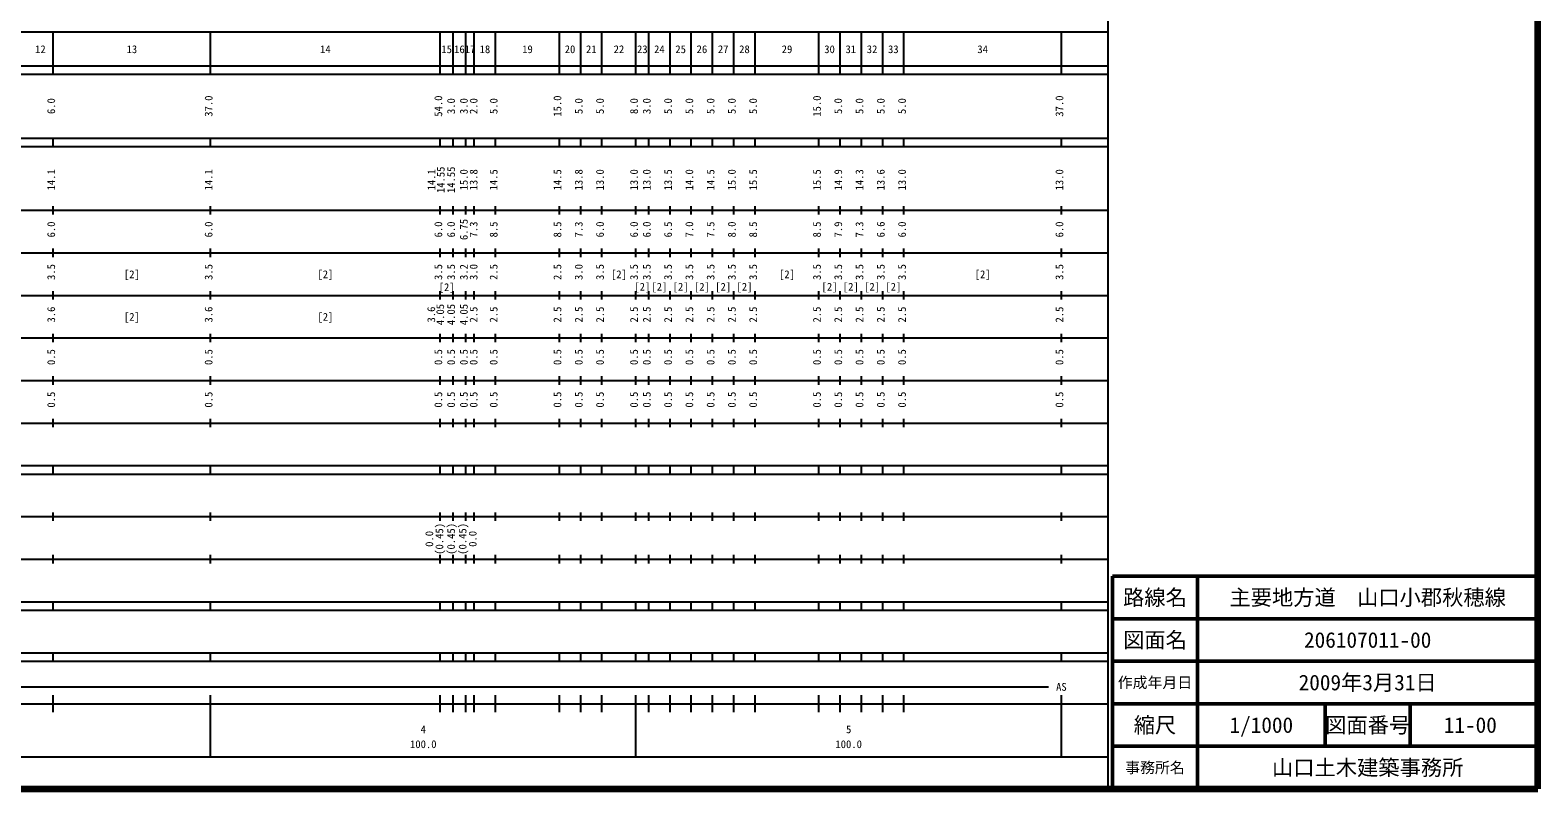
# Model space of a CAD drawing. Units: millimetres on the paper, enlarged 1000 times. Extents: x 40000 to 680000, y 20000 to 380000.
# Drawn here: x 325593 to 680000, y 20000 to 198357 of the extents above; entities that cross this region are included whole.
import ezdxf
from ezdxf.enums import TextEntityAlignment as Align

# ---------------------------------------------------------------- set-up
doc = ezdxf.new("R2010")
doc.units = ezdxf.units.MM
doc.header["$LTSCALE"] = 1000
for name, color, linetype, lineweight in [('M-TTL', 2, 'Continuous', 140), ('M-TTL-BAND', 7, 'Continuous', 25), ('M-TTL-FRAM', 2, 'Continuous', 50), ('M-TTL-LINE', 7, 'Continuous', 50)]:
    doc.layers.add(name, color=color, linetype=linetype, lineweight=lineweight)
doc.layers.add('M-TTL-TXT', color=7, linetype='Continuous')
doc.styles.add('ＭＳ ゴシック', font='')
doc.styles.get('ＭＳ ゴシック').set_extended_font_data('MS Gothic')

msp = doc.modelspace()

# ---------------------------------------------------------------- linework, layer by layer
at = {"layer": 'M-TTL'}
for p, q in [((680000, 20000), (680000, 380000)), ((40000, 20000), (680000, 20000))]:
    msp.add_line(p, q, dxfattribs=at)
at = {"layer": 'M-TTL-BAND'}
for p, q in [((579000, 20000), (579000, 370000)), ((68000, 198000), (579000, 198000)), ((331000, 188000), (331000, 198000)), ((368000, 188000), (368000, 198000)), ((422000, 188000), (422000, 198000)), ((425000, 188000), (425000, 198000)), ((428000, 188000), (428000, 198000)), ((430000, 188000), (430000, 198000)), ((435000, 188000), (435000, 198000)), ((450000, 188000), (450000, 198000)), ((455000, 188000), (455000, 198000)), ((460000, 188000), (460000, 198000)), ((468000, 188000), (468000, 198000)), ((471000, 188000), (471000, 198000)), ((476000, 188000), (476000, 198000)), ((481000, 188000), (481000, 198000)), ((486000, 188000), (486000, 198000)), ((491000, 188000), (491000, 198000)), ((496000, 188000), (496000, 198000)), ((511000, 188000), (511000, 198000)), ((516000, 188000), (516000, 198000)), ((521000, 188000), (521000, 198000)), ((526000, 188000), (526000, 198000)), ((531000, 188000), (531000, 198000)), ((568000, 188000), (568000, 198000)), ((40000, 190000), (579000, 190000)), ((40000, 188000), (579000, 188000)), ((40000, 173000), (579000, 173000)), ((40000, 171000), (579000, 171000)), ((331000, 171000), (331000, 173000)), ((368000, 171000), (368000, 173000)), ((422000, 171000), (422000, 173000)), ((425000, 171000), (425000, 173000)), ((428000, 171000), (428000, 173000)), ((430000, 171000), (430000, 173000)), ((435000, 171000), (435000, 173000)), ((450000, 171000), (450000, 173000)), ((455000, 171000), (455000, 173000)), ((460000, 171000), (460000, 173000)), ((468000, 171000), (468000, 173000)), ((471000, 171000), (471000, 173000)), ((476000, 171000), (476000, 173000)), ((481000, 171000), (481000, 173000)), ((486000, 171000), (486000, 173000)), ((491000, 171000), (491000, 173000)), ((496000, 171000), (496000, 173000)), ((511000, 171000), (511000, 173000)), ((516000, 171000), (516000, 173000)), ((521000, 171000), (521000, 173000)), ((526000, 171000), (526000, 173000)), ((531000, 171000), (531000, 173000)), ((568000, 171000), (568000, 173000)), ((40000, 156000), (579000, 156000)), ((331000, 155000), (331000, 157000)), ((368000, 155000), (368000, 157000)), ((422000, 155000), (422000, 157000)), ((425000, 155000), (425000, 157000)), ((428000, 155000), (428000, 157000)), ((430000, 155000), (430000, 157000)), ((435000, 155000), (435000, 157000)), ((450000, 155000), (450000, 157000)), ((455000, 155000), (455000, 157000)), ((460000, 155000), (460000, 157000)), ((468000, 155000), (468000, 157000)), ((471000, 155000), (471000, 157000)), ((476000, 155000), (476000, 157000)), ((481000, 155000), (481000, 157000)), ((486000, 155000), (486000, 157000)), ((491000, 155000), (491000, 157000)), ((496000, 155000), (496000, 157000)), ((511000, 155000), (511000, 157000)), ((516000, 155000), (516000, 157000)), ((521000, 155000), (521000, 157000)), ((526000, 155000), (526000, 157000)), ((531000, 155000), (531000, 157000)), ((568000, 155000), (568000, 157000)), ((46000, 146000), (579000, 146000)), ((331000, 145000), (331000, 147000)), ((368000, 145000), (368000, 147000)), ((422000, 145000), (422000, 147000)), ((425000, 145000), (425000, 147000)), ((428000, 145000), (428000, 147000)), ((430000, 145000), (430000, 147000)), ((435000, 145000), (435000, 147000)), ((450000, 145000), (450000, 147000)), ((455000, 145000), (455000, 147000)), ((460000, 145000), (460000, 147000)), ((468000, 145000), (468000, 147000)), ((471000, 145000), (471000, 147000)), ((476000, 145000), (476000, 147000)), ((481000, 145000), (481000, 147000)), ((486000, 145000), (486000, 147000)), ((491000, 145000), (491000, 147000)), ((496000, 145000), (496000, 147000)), ((511000, 145000), (511000, 147000)), ((516000, 145000), (516000, 147000)), ((521000, 145000), (521000, 147000)), ((526000, 145000), (526000, 147000)), ((531000, 145000), (531000, 147000)), ((568000, 145000), (568000, 147000)), ((52000, 136000), (579000, 136000)), ((331000, 135000), (331000, 137000)), ((368000, 135000), (368000, 137000)), ((422000, 135000), (422000, 137000)), ((425000, 135000), (425000, 137000)), ((428000, 135000), (428000, 137000)), ((430000, 135000), (430000, 137000)), ((435000, 135000), (435000, 137000)), ((450000, 135000), (450000, 137000)), ((455000, 135000), (455000, 137000)), ((460000, 135000), (460000, 137000)), ((468000, 135000), (468000, 137000)), ((471000, 135000), (471000, 137000)), ((476000, 135000), (476000, 137000)), ((481000, 135000), (481000, 137000)), ((486000, 135000), (486000, 137000)), ((491000, 135000), (491000, 137000)), ((496000, 135000), (496000, 137000)), ((511000, 135000), (511000, 137000)), ((516000, 135000), (516000, 137000)), ((521000, 135000), (521000, 137000)), ((526000, 135000), (526000, 137000)), ((531000, 135000), (531000, 137000)), ((568000, 135000), (568000, 137000)), ((46000, 126000), (579000, 126000)), ((331000, 125000), (331000, 127000)), ((368000, 125000), (368000, 127000)), ((422000, 125000), (422000, 127000)), ((425000, 125000), (425000, 127000)), ((428000, 125000), (428000, 127000)), ((430000, 125000), (430000, 127000)), ((435000, 125000), (435000, 127000)), ((450000, 125000), (450000, 127000)), ((455000, 125000), (455000, 127000)), ((460000, 125000), (460000, 127000)), ((468000, 125000), (468000, 127000)), ((471000, 125000), (471000, 127000)), ((476000, 125000), (476000, 127000)), ((481000, 125000), (481000, 127000)), ((486000, 125000), (486000, 127000)), ((491000, 125000), (491000, 127000)), ((496000, 125000), (496000, 127000)), ((511000, 125000), (511000, 127000)), ((516000, 125000), (516000, 127000)), ((521000, 125000), (521000, 127000)), ((526000, 125000), (526000, 127000)), ((531000, 125000), (531000, 127000)), ((568000, 125000), (568000, 127000)), ((331000, 115000), (331000, 117000)), ((368000, 115000), (368000, 117000)), ((422000, 115000), (422000, 117000)), ((425000, 115000), (425000, 117000)), ((428000, 115000), (428000, 117000)), ((430000, 115000), (430000, 117000)), ((435000, 115000), (435000, 117000)), ((450000, 115000), (450000, 117000)), ((455000, 115000), (455000, 117000)), ((460000, 115000), (460000, 117000)), ((468000, 115000), (468000, 117000)), ((471000, 115000), (471000, 117000)), ((476000, 115000), (476000, 117000)), ((481000, 115000), (481000, 117000)), ((486000, 115000), (486000, 117000)), ((491000, 115000), (491000, 117000)), ((496000, 115000), (496000, 117000)), ((511000, 115000), (511000, 117000)), ((516000, 115000), (516000, 117000)), ((521000, 115000), (521000, 117000)), ((526000, 115000), (526000, 117000)), ((531000, 115000), (531000, 117000)), ((568000, 115000), (568000, 117000)), ((52000, 116000), (579000, 116000)), ((331000, 105000), (331000, 107000)), ((368000, 105000), (368000, 107000)), ((422000, 105000), (422000, 107000)), ((425000, 105000), (425000, 107000)), ((428000, 105000), (428000, 107000)), ((430000, 105000), (430000, 107000)), ((435000, 105000), (435000, 107000)), ((450000, 105000), (450000, 107000)), ((455000, 105000), (455000, 107000)), ((460000, 105000), (460000, 107000)), ((468000, 105000), (468000, 107000)), ((471000, 105000), (471000, 107000)), ((476000, 105000), (476000, 107000)), ((481000, 105000), (481000, 107000)), ((486000, 105000), (486000, 107000)), ((491000, 105000), (491000, 107000)), ((496000, 105000), (496000, 107000)), ((511000, 105000), (511000, 107000)), ((516000, 105000), (516000, 107000)), ((521000, 105000), (521000, 107000)), ((526000, 105000), (526000, 107000)), ((531000, 105000), (531000, 107000)), ((568000, 105000), (568000, 107000)), ((46000, 106000), (579000, 106000)), ((40000, 96000), (579000, 96000)), ((331000, 94000), (331000, 96000)), ((368000, 94000), (368000, 96000)), ((422000, 94000), (422000, 96000)), ((425000, 94000), (425000, 96000)), ((428000, 94000), (428000, 96000)), ((430000, 94000), (430000, 96000)), ((435000, 94000), (435000, 96000)), ((450000, 94000), (450000, 96000)), ((455000, 94000), (455000, 96000)), ((460000, 94000), (460000, 96000)), ((468000, 94000), (468000, 96000)), ((471000, 94000), (471000, 96000)), ((476000, 94000), (476000, 96000)), ((481000, 94000), (481000, 96000)), ((486000, 94000), (486000, 96000)), ((491000, 94000), (491000, 96000)), ((496000, 94000), (496000, 96000)), ((511000, 94000), (511000, 96000)), ((516000, 94000), (516000, 96000)), ((521000, 94000), (521000, 96000)), ((526000, 94000), (526000, 96000)), ((531000, 94000), (531000, 96000)), ((568000, 94000), (568000, 96000)), ((40000, 94000), (579000, 94000)), ((49000, 84000), (579000, 84000)), ((331000, 83000), (331000, 85000)), ((368000, 83000), (368000, 85000)), ((422000, 83000), (422000, 85000)), ((425000, 83000), (425000, 85000)), ((428000, 83000), (428000, 85000)), ((430000, 83000), (430000, 85000)), ((435000, 83000), (435000, 85000)), ((450000, 83000), (450000, 85000)), ((455000, 83000), (455000, 85000)), ((460000, 83000), (460000, 85000)), ((468000, 83000), (468000, 85000)), ((471000, 83000), (471000, 85000)), ((476000, 83000), (476000, 85000)), ((481000, 83000), (481000, 85000)), ((486000, 83000), (486000, 85000)), ((491000, 83000), (491000, 85000)), ((496000, 83000), (496000, 85000)), ((511000, 83000), (511000, 85000)), ((516000, 83000), (516000, 85000)), ((521000, 83000), (521000, 85000)), ((526000, 83000), (526000, 85000)), ((531000, 83000), (531000, 85000)), ((568000, 83000), (568000, 85000)), ((331000, 73000), (331000, 75000)), ((368000, 73000), (368000, 75000)), ((422000, 73000), (422000, 75000)), ((425000, 73000), (425000, 75000)), ((428000, 73000), (428000, 75000)), ((430000, 73000), (430000, 75000)), ((435000, 73000), (435000, 75000)), ((450000, 73000), (450000, 75000)), ((455000, 73000), (455000, 75000)), ((460000, 73000), (460000, 75000)), ((468000, 73000), (468000, 75000)), ((471000, 73000), (471000, 75000)), ((476000, 73000), (476000, 75000)), ((481000, 73000), (481000, 75000)), ((486000, 73000), (486000, 75000)), ((491000, 73000), (491000, 75000)), ((496000, 73000), (496000, 75000)), ((511000, 73000), (511000, 75000)), ((516000, 73000), (516000, 75000)), ((521000, 73000), (521000, 75000)), ((526000, 73000), (526000, 75000)), ((531000, 73000), (531000, 75000)), ((568000, 73000), (568000, 75000)), ((40000, 74000), (579000, 74000)), ((40000, 64000), (579000, 64000)), ((331000, 62000), (331000, 64000)), ((368000, 62000), (368000, 64000)), ((422000, 62000), (422000, 64000)), ((425000, 62000), (425000, 64000)), ((428000, 62000), (428000, 64000)), ((430000, 62000), (430000, 64000)), ((435000, 62000), (435000, 64000)), ((450000, 62000), (450000, 64000)), ((455000, 62000), (455000, 64000)), ((460000, 62000), (460000, 64000)), ((468000, 62000), (468000, 64000)), ((471000, 62000), (471000, 64000)), ((476000, 62000), (476000, 64000)), ((481000, 62000), (481000, 64000)), ((486000, 62000), (486000, 64000)), ((491000, 62000), (491000, 64000)), ((496000, 62000), (496000, 64000)), ((511000, 62000), (511000, 64000)), ((516000, 62000), (516000, 64000)), ((521000, 62000), (521000, 64000)), ((526000, 62000), (526000, 64000)), ((531000, 62000), (531000, 64000)), ((568000, 62000), (568000, 64000)), ((40000, 62000), (579000, 62000)), ((40000, 52000), (579000, 52000)), ((40000, 50000), (579000, 50000)), ((331000, 50000), (331000, 52000)), ((368000, 50000), (368000, 52000)), ((422000, 50000), (422000, 52000)), ((425000, 50000), (425000, 52000)), ((428000, 50000), (428000, 52000)), ((430000, 50000), (430000, 52000)), ((435000, 50000), (435000, 52000)), ((450000, 50000), (450000, 52000)), ((455000, 50000), (455000, 52000)), ((460000, 50000), (460000, 52000)), ((468000, 50000), (468000, 52000)), ((471000, 50000), (471000, 52000)), ((476000, 50000), (476000, 52000)), ((481000, 50000), (481000, 52000)), ((486000, 50000), (486000, 52000)), ((491000, 50000), (491000, 52000)), ((496000, 50000), (496000, 52000)), ((511000, 50000), (511000, 52000)), ((516000, 50000), (516000, 52000)), ((521000, 50000), (521000, 52000)), ((526000, 50000), (526000, 52000)), ((531000, 50000), (531000, 52000)), ((568000, 50000), (568000, 52000)), ((71000, 44000), (565000, 44000)), ((40000, 40000), (579000, 40000)), ((331000, 38000), (331000, 42000)), ((368000, 27500), (368000, 42000)), ((422000, 38000), (422000, 42000)), ((425000, 38000), (425000, 42000)), ((428000, 38000), (428000, 42000)), ((430000, 38000), (430000, 42000)), ((435000, 38000), (435000, 42000)), ((450000, 38000), (450000, 42000)), ((455000, 38000), (455000, 42000)), ((460000, 38000), (460000, 42000)), ((468000, 27500), (468000, 42000)), ((471000, 38000), (471000, 42000)), ((476000, 38000), (476000, 42000)), ((481000, 38000), (481000, 42000)), ((486000, 38000), (486000, 42000)), ((491000, 38000), (491000, 42000)), ((496000, 38000), (496000, 42000)), ((511000, 38000), (511000, 42000)), ((516000, 38000), (516000, 42000)), ((521000, 38000), (521000, 42000)), ((526000, 38000), (526000, 42000)), ((531000, 38000), (531000, 42000)), ((568000, 27500), (568000, 42000)), ((68000, 27500), (579000, 27500))]:
    msp.add_line(p, q, dxfattribs=at)
at = {"layer": 'M-TTL-FRAM'}
for p, q in [((680000, 70000), (580000, 70000)), ((580000, 70000), (580000, 20000))]:
    msp.add_line(p, q, dxfattribs=at)
at = {"layer": 'M-TTL-LINE'}
for p, q in [((600000, 70000), (600000, 20000)), ((680000, 60000), (580000, 60000)), ((680000, 50000), (580000, 50000)), ((680000, 40000), (580000, 40000)), ((630000, 40000), (630000, 30000)), ((650000, 40000), (650000, 30000)), ((680000, 30000), (580000, 30000))]:
    msp.add_line(p, q, dxfattribs=at)

# ---------------------------------------------------------------- texts
at = {"layer": 'M-TTL-BAND', "style": 'ＭＳ ゴシック'}
for s, p in [('12', (328000, 192405)), ('13', (349500, 192405)), ('14', (395000, 192405)), ('15', (423500, 192405)), ('16', (426500, 192405)), ('17', (429000, 192405)), ('18', (432500, 192405)), ('19', (442500, 192405)), ('20', (452500, 192405)), ('21', (457500, 192405)), ('22', (464000, 192405)), ('23', (469500, 192405)), ('24', (473500, 192405)), ('25', (478500, 192405)), ('26', (483500, 192405)), ('27', (488500, 192405)), ('28', (493500, 192405)), ('29', (503500, 192405)), ('30', (513500, 192405)), ('31', (518500, 192405)), ('32', (523500, 192405)), ('33', (528500, 192405)), ('34', (549500, 192405)), ('[2]', (349500, 139500)), ('[2]', (395000, 139500)), ('[2]', (464000, 139500)), ('[2]', (503500, 139500)), ('[2]', (549500, 139500)), ('[2]', (423500, 136476)), ('[2]', (469500, 136571)), ('[2]', (473500, 136571)), ('[2]', (478500, 136571)), ('[2]', (483500, 136571)), ('[2]', (488500, 136571)), ('[2]', (493500, 136571)), ('[2]', (513500, 136571)), ('[2]', (518500, 136571)), ('[2]', (523500, 136571)), ('[2]', (528500, 136571)), ('[2]', (349500, 129500)), ('[2]', (395000, 129500)), ('AS', (568000, 42500)), ('4', (418000, 32523)), ('5', (518000, 32523)), ('100.0', (418000, 29033)), ('100.0', (518000, 29033))]:
    msp.add_text(s, height=1833, dxfattribs=at).set_placement(p, align=Align.BOTTOM_CENTER)
for s, p in [('6.0', (332000, 180500)), ('37.0', (369000, 180500)), ('54.0', (423000, 180500)), ('3.0', (426000, 180500)), ('3.0', (429000, 180500)), ('2.0', (431294, 180500)), ('5.0', (436000, 180500)), ('15.0', (451000, 180500)), ('5.0', (456000, 180500)), ('5.0', (461000, 180500)), ('8.0', (469000, 180500)), ('3.0', (472000, 180500)), ('5.0', (477000, 180500)), ('5.0', (482000, 180500)), ('5.0', (487000, 180500)), ('5.0', (492000, 180500)), ('5.0', (497000, 180500)), ('15.0', (512000, 180500)), ('5.0', (517000, 180500)), ('5.0', (522000, 180500)), ('5.0', (527000, 180500)), ('5.0', (532000, 180500)), ('37.0', (569000, 180500)), ('14.1', (332000, 163174)), ('14.1', (369000, 163174)), ('14.1', (421388, 163174)), ('14.55', (423566, 163174)), ('14.55', (426000, 163174)), ('15.0', (429000, 163174)), ('13.8', (431294, 163174)), ('14.5', (436000, 163174)), ('14.5', (451000, 163174)), ('13.8', (456000, 163174)), ('13.0', (461000, 163174)), ('13.0', (469000, 163174)), ('13.0', (472000, 163174)), ('13.5', (477000, 163174)), ('14.0', (482000, 163174)), ('14.5', (487000, 163174)), ('15.0', (492000, 163174)), ('15.5', (497000, 163174)), ('15.5', (512000, 163174)), ('14.9', (517000, 163174)), ('14.3', (522000, 163174)), ('13.6', (527000, 163174)), ('13.0', (532000, 163174)), ('13.0', (569000, 163174)), ('6.0', (332000, 151500)), ('6.0', (369000, 151500)), ('6.0', (423000, 151500)), ('6.0', (426000, 151500)), ('6.75', (429000, 151500)), ('7.3', (431294, 151500)), ('8.5', (436000, 151500)), ('8.5', (451000, 151500)), ('7.3', (456000, 151500)), ('6.0', (461000, 151500)), ('6.0', (469000, 151500)), ('6.0', (472000, 151500)), ('6.5', (477000, 151500)), ('7.0', (482000, 151500)), ('7.5', (487000, 151500)), ('8.0', (492000, 151500)), ('8.5', (497000, 151500)), ('8.5', (512000, 151500)), ('7.9', (517000, 151500)), ('7.3', (522000, 151500)), ('6.6', (527000, 151500)), ('6.0', (532000, 151500)), ('6.0', (569000, 151500)), ('3.5', (332000, 141500)), ('3.5', (369000, 141500)), ('3.5', (423000, 141500)), ('3.5', (426000, 141500)), ('3.2', (429000, 141500)), ('3.0', (431294, 141500)), ('2.5', (436000, 141500)), ('2.5', (451000, 141500)), ('3.0', (456000, 141500)), ('3.5', (461000, 141500)), ('3.5', (469000, 141500)), ('3.5', (472000, 141500)), ('3.5', (477000, 141500)), ('3.5', (482000, 141500)), ('3.5', (487000, 141500)), ('3.5', (492000, 141500)), ('3.5', (497000, 141500)), ('3.5', (512000, 141500)), ('3.5', (517000, 141500)), ('3.5', (522000, 141500)), ('3.5', (527000, 141500)), ('3.5', (532000, 141500)), ('3.5', (569000, 141500)), ('3.6', (332000, 131500)), ('3.6', (369000, 131500)), ('3.6', (421337, 131500)), ('4.05', (423444, 131500)), ('4.05', (426000, 131500)), ('4.05', (429000, 131500)), ('2.5', (431294, 131500)), ('2.5', (436000, 131500)), ('2.5', (451000, 131500)), ('2.5', (456000, 131500)), ('2.5', (461000, 131500)), ('2.5', (469000, 131500)), ('2.5', (472000, 131500)), ('2.5', (477000, 131500)), ('2.5', (482000, 131500)), ('2.5', (487000, 131500)), ('2.5', (492000, 131500)), ('2.5', (497000, 131500)), ('2.5', (512000, 131500)), ('2.5', (517000, 131500)), ('2.5', (522000, 131500)), ('2.5', (527000, 131500)), ('2.5', (532000, 131500)), ('2.5', (569000, 131500)), ('0.5', (332000, 121500)), ('0.5', (369000, 121500)), ('0.5', (423000, 121500)), ('0.5', (426000, 121500)), ('0.5', (429000, 121500)), ('0.5', (431294, 121500)), ('0.5', (436000, 121500)), ('0.5', (451000, 121500)), ('0.5', (456000, 121500)), ('0.5', (461000, 121500)), ('0.5', (469000, 121500)), ('0.5', (472000, 121500)), ('0.5', (477000, 121500)), ('0.5', (482000, 121500)), ('0.5', (487000, 121500)), ('0.5', (492000, 121500)), ('0.5', (497000, 121500)), ('0.5', (512000, 121500)), ('0.5', (517000, 121500)), ('0.5', (522000, 121500)), ('0.5', (527000, 121500)), ('0.5', (532000, 121500)), ('0.5', (569000, 121500)), ('0.5', (332000, 111500)), ('0.5', (369000, 111500)), ('0.5', (423000, 111500)), ('0.5', (426000, 111500)), ('0.5', (429000, 111500)), ('0.5', (431294, 111500)), ('0.5', (436000, 111500)), ('0.5', (451000, 111500)), ('0.5', (456000, 111500)), ('0.5', (461000, 111500)), ('0.5', (469000, 111500)), ('0.5', (472000, 111500)), ('0.5', (477000, 111500)), ('0.5', (482000, 111500)), ('0.5', (487000, 111500)), ('0.5', (492000, 111500)), ('0.5', (497000, 111500)), ('0.5', (512000, 111500)), ('0.5', (517000, 111500)), ('0.5', (522000, 111500)), ('0.5', (527000, 111500)), ('0.5', (532000, 111500)), ('0.5', (569000, 111500)), ('(0.45)', (423247, 78764)), ('(0.45)', (426000, 78764)), ('(0.45)', (428702, 78764)), ('0.0', (420877, 78764)), ('0.0', (431072, 78764))]:
    msp.add_text(s, height=1833, rotation=90, dxfattribs=at).set_placement(p, align=Align.BOTTOM_CENTER)
at = {"layer": 'M-TTL-TXT', "style": 'ＭＳ ゴシック'}
for s, height, p in [('路線名', 3666, (590000, 65000)), ('路線名', 3666, (590000, 65000)), ('主要地方道\u3000山口小郡秋穂線', 3666, (640000, 65000)), ('図面名', 3666, (590000, 55000)), ('図面名', 3666, (590000, 55000)), ('206107011-00', 3666, (640000, 55000)), ('作成年月日', 2566, (590000, 45000)), ('作成年月日', 2566, (590000, 45000)), ('2009年3月31日', 3666, (640000, 45000)), ('縮尺', 3666, (590000, 35000)), ('縮尺', 3666, (590000, 35000)), ('1/1000', 3666, (615000, 35000)), ('図面番号', 3666, (640000, 35000)), ('図面番号', 3666, (640000, 35000)), ('11-00', 3666, (664125, 35000)), ('事務所名', 2566, (590000, 25000)), ('事務所名', 2566, (590000, 25000)), ('山口土木建築事務所', 3666, (640000, 25000))]:
    msp.add_text(s, height=height, dxfattribs=at).set_placement(p, align=Align.MIDDLE_CENTER)

doc.saveas('drawing.dxf')
